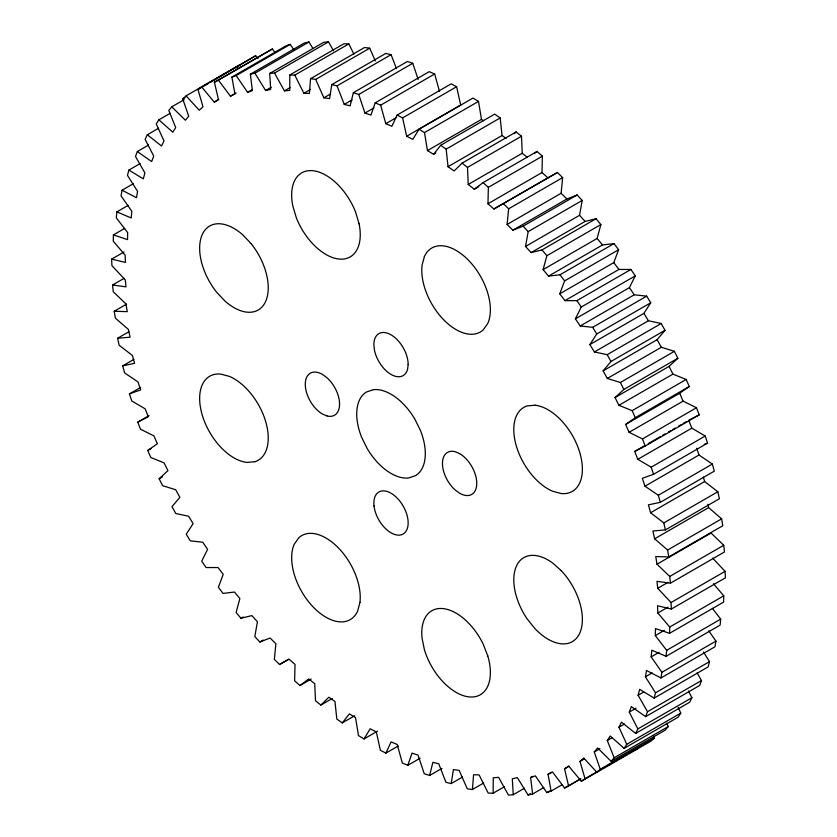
<?xml version="1.0" encoding="UTF-8"?>
<svg xmlns="http://www.w3.org/2000/svg" width="837" height="837" viewBox="0 0 837 837"><rect width="100%" height="100%" fill="white"/><g stroke="black" fill="none" stroke-linecap="round" stroke-linejoin="round"><path stroke-width="1.26" d="M353.915 54.154L348.82 43.922L343.85 43.786L289.832 74.974L289.728 90.375L284.413 90.856L274.505 73.039L269.734 73.457L270.675 89.433L265.622 90.522L254.919 73.185L250.378 74.169L252.366 90.616L247.595 92.321L236.17 75.571L231.891 77.098L234.915 93.911L230.457 96.213L218.384 80.153L214.387 82.225L218.426 99.3L214.314 102.198L201.654 86.922L197.971 89.517L202.993 106.749L199.258 110.222L186.096 95.826L182.748 98.933L188.723 116.228L185.385 120.235L171.805 106.812L168.802 110.411L175.707 127.653L172.778 132.183L158.863 119.817L156.226 123.886L164.01 140.972L161.52 146.004L147.343 134.757L145.104 139.266L153.726 156.09L151.675 161.583L137.331 151.539L135.5 156.467L144.895 172.924L143.305 178.846L128.888 170.068L127.465 175.383L137.582 191.359L136.462 197.689L122.056 190.219L121.051 195.889L131.827 211.301L131.189 217.976L116.887 211.866L116.312 217.861L127.674 232.613L127.517 239.602L113.403 234.894L113.257 241.161L125.142 255.159L125.466 262.42L111.635 259.135L111.917 265.653L125.268 279.893L126.01 286.85L112.545 285.019L113.267 291.736L125.968 303.967L127.245 311.636L114.219 311.259L115.37 318.144L128.364 329.38L130.101 337.185L117.609 338.263L119.168 345.262L132.382 355.443L134.579 363.321L122.683 365.863L124.661 372.936L138 381.986L140.647 389.906L129.421 393.882L131.796 400.986L145.188 408.854L148.254 416.753L137.781 422.151L140.532 429.245L153.893 435.878L157.377 443.725L147.71 450.494L150.827 457.536L164.073 462.892L167.934 470.624L159.135 478.743L162.608 485.68L175.655 489.729L179.882 497.304L172.004 506.709L175.791 513.51L188.566 516.23L193.127 523.606L186.232 534.236L190.323 540.848L202.732 542.219L207.607 549.344L201.717 561.146L206.09 567.538L218.07 567.549L223.217 574.381L218.384 587.271L222.998 593.402L234.475 592.052L239.874 598.549L236.118 612.454L240.951 618.281L251.853 615.593L257.461 621.713L254.814 636.549L259.847 642.031L270.1 638.014L275.886 643.716L274.358 659.389L279.548 664.505L289.089 659.169L295.022 664.432L294.624 680.837L299.939 685.555L311.186 679.058M299.939 685.555L308.717 678.953L314.754 683.724L315.486 700.778L320.895 705.057L328.857 697.221L334.967 701.479L336.819 719.067L342.302 722.886L349.395 713.867L355.526 717.591L358.498 735.597L364.001 738.945L370.184 728.786L376.315 731.957L380.385 750.276L385.878 753.122L391.109 741.896L397.198 744.491L402.335 763.009L407.797 765.332L412.045 753.112L418.05 755.11L424.233 773.712L429.622 775.501L432.855 762.361L438.734 763.742L445.922 782.333L451.206 783.568L453.403 769.59L459.136 770.354L467.287 788.799L472.424 789.49L473.585 774.748L479.12 774.895L488.18 793.078L493.15 793.214L493.265 777.814L498.58 777.332L508.488 795.15L513.248 794.721L524.506 788.224M513.248 794.721L512.307 778.755L517.371 777.657L528.063 794.993L532.604 794.02L530.616 777.573L535.387 775.868L546.812 792.618L551.091 791.091L548.068 774.277L552.525 771.965L564.598 788.035L568.595 785.964L564.567 768.889L568.668 765.991L581.328 781.266L585.011 778.672L579.989 761.429L583.724 757.966L596.886 772.363L600.244 769.255L594.26 751.961L597.597 747.954L611.188 761.377L614.18 757.778L607.275 740.536L610.204 735.995L624.13 748.372L626.756 744.302L618.972 727.217L621.462 722.185L635.639 733.432L637.878 728.912L629.267 712.099L631.318 706.595L645.651 716.639L647.493 711.712L638.097 695.265L639.688 689.332L654.095 698.121L655.517 692.806L645.411 676.819L646.53 670.5L660.927 677.97L661.931 672.299L651.155 656.888L651.803 650.203L666.095 656.313L666.67 650.328L655.308 635.576L655.476 628.587L669.579 633.295L723.597 602.106L723.743 595.839L713.438 583.703M669.579 633.295L669.726 627.028L657.84 613.029L657.516 605.768L671.347 609.043L725.365 577.865L725.083 571.347L712.622 558.059M671.347 609.043L671.065 602.535L657.715 588.296L656.972 581.338L670.437 583.169L669.726 576.452L657.014 564.211L655.737 556.553L668.763 556.919L667.623 550.045L654.618 538.808L652.881 531.003L665.373 529.915L663.814 522.926L650.6 512.746L648.403 504.857L660.299 502.326L658.321 495.253L644.982 486.203L642.335 478.283L653.561 474.307L651.186 467.192L637.794 459.335L634.728 451.425L645.201 446.037L642.45 438.944L629.089 432.31L625.616 424.464L635.273 417.694L632.155 410.653L618.909 405.296L615.049 397.565L623.847 389.446L620.384 382.509L607.327 378.46L603.111 370.875L657.118 339.696L664.996 330.291L661.209 323.49L607.191 354.679L594.416 351.958L589.855 344.582L643.873 313.394L650.767 302.764L646.677 296.152L592.669 327.33L580.25 325.97L575.385 318.845L629.393 287.656L635.283 275.854L630.91 269.462L576.902 300.65L564.912 300.64L559.765 293.808L613.783 262.619L618.616 249.729L614.002 243.598L559.984 274.787L548.507 276.126L543.108 269.629L597.126 238.451L600.882 224.546L596.049 218.719L542.031 249.897L531.129 252.596L525.521 246.476L579.539 215.287L582.186 200.451L577.153 194.969L566.9 198.986L561.114 193.284L562.642 177.611L557.452 172.495L493.893 209.009L487.961 203.757L488.369 187.342L483.054 182.633L474.265 189.235L468.228 184.464L467.496 167.41L462.087 163.131L454.125 170.968L448.025 166.699L446.163 149.122L440.691 145.293L433.597 154.322L427.456 150.597L424.485 132.581L418.981 129.243L412.798 139.392L406.677 136.232L402.597 117.902L397.104 115.067L391.873 126.282L385.794 123.698L380.647 105.169L375.185 102.857L370.937 115.077L364.942 113.079L358.749 94.466L353.371 92.677L350.138 105.828L344.248 104.437L337.06 85.855L331.787 84.61L329.579 98.599L323.846 97.824L315.695 79.389L310.558 78.699L309.397 93.441L303.862 93.294L294.802 75.11L289.832 74.974M557.452 172.495L547.911 177.831L541.978 172.568L542.376 156.163L537.061 151.445L483.054 182.633M712.36 608.321L720.688 619.139L720.113 625.134L666.095 656.313M577.153 194.969L523.146 226.147L512.882 230.175L507.096 224.473L508.634 208.8L503.445 203.684M708.761 630.836L715.949 641.111L714.944 646.781L660.927 677.97M525.521 246.476L528.168 231.64L582.186 200.451M703.467 652.033L709.535 661.617L708.112 666.932L654.095 698.121M543.108 269.629L546.864 255.724L600.882 224.546M697.116 672.854L701.5 680.533L699.669 685.461L645.651 716.639M559.765 293.808L564.598 280.908L618.616 249.729M688.453 691.006L691.896 697.734L689.657 702.243L635.639 733.432M575.385 318.845L581.265 307.043L635.283 275.854M678.179 707.422L680.774 713.114L678.137 717.183L624.13 748.372M589.855 344.582L596.76 333.953L650.767 302.764M666.817 723.137L668.198 726.589L665.195 730.188L611.188 761.377M603.111 370.875L610.979 361.479L664.996 330.291M514.337 133.69L516.105 131.943L521.514 136.222L522.246 153.276L527.279 157.251M236.756 67.745L240.114 64.637L186.096 95.826M653.404 735.597L654.252 738.067L650.904 741.174L581.328 781.266M615.049 397.565L669.066 366.376L677.865 358.257L674.392 351.32L661.345 347.271L657.118 339.696M534.132 153.642L537.061 151.445M258.047 58.6L255.672 55.734L210.349 82.371M635.346 750.078L638.108 748.132M625.616 424.464L679.623 393.275L689.29 386.506L686.173 379.464L672.927 374.108L669.066 366.376M201.654 86.922L255.672 55.734M197.971 89.517L208.099 83.669M182.748 98.933L184.998 97.636M171.805 106.812L184.182 99.666M214.387 82.225L272.402 48.964L274.662 51.978M218.384 80.153L272.402 48.964M231.891 77.098L285.909 45.909L290.188 44.382L293.756 49.613M158.863 119.817L170.11 113.319M236.17 75.571L290.188 44.382M250.378 74.169L304.396 42.98L308.937 42.007L312.944 48.504M147.343 134.757L158.601 128.26M254.919 73.185L308.937 42.007M214.314 102.198L218.813 99.593M230.457 96.213L236.086 92.97M269.734 73.457L323.752 42.279L328.512 41.85L333.471 50.754M137.331 151.539L148.588 145.042M274.505 73.039L328.512 41.85M247.595 92.321L252.094 89.716M265.622 90.522L271.24 87.278M128.888 170.068L140.145 163.571M294.802 75.11L348.82 43.922M284.413 90.856L290.041 87.603M310.558 78.699L364.576 47.51L369.713 48.201L375.321 60.881M122.056 190.219L133.313 183.721M315.695 79.389L369.713 48.201M303.862 93.294L310.611 89.392M331.787 84.61L385.794 53.432L391.078 54.667L396.466 68.613M116.887 211.866L128.134 205.368M337.06 85.855L391.078 54.667M323.846 97.824L330.605 93.932M353.371 92.677L407.378 61.499L412.767 63.288L418.134 79.41M113.403 234.894L124.661 228.396M358.749 94.466L412.767 63.288M344.248 104.437L352.126 99.896M375.185 102.857L429.203 71.668L434.665 73.991L439.467 91.275M111.635 259.135L124.012 251.989M364.942 113.079L373.94 107.879M380.647 105.169L434.665 73.991M397.104 115.067L451.122 83.878L456.615 86.724L460.685 105.043L406.677 136.232M385.794 123.698L395.922 117.85M112.545 285.019L123.803 278.522M402.597 117.902L456.615 86.724M418.981 129.243L472.999 98.055L478.502 101.403L481.474 119.409L483.514 120.654M114.219 311.259L126.596 304.113M424.485 132.581L478.502 101.403M427.456 150.597L481.474 119.409M440.691 145.293L494.698 114.114L500.181 117.933L502.033 135.521L506.103 138.367M433.597 154.322L435.847 153.025M117.609 338.263L128.856 331.766M446.163 149.122L500.181 117.933M448.025 166.699L502.033 135.521M462.087 163.131L516.105 131.943M122.683 365.863L133.941 359.366M467.496 167.41L521.514 136.222M468.228 184.464L522.246 153.276M474.265 189.235L478.764 186.641M129.421 393.882L140.679 387.385M488.369 187.342L542.376 156.163M487.961 203.757L541.978 172.568M493.893 209.009L547.911 177.831M137.781 422.151L149.038 415.654M508.634 208.8L562.642 177.611M507.096 224.473L561.114 193.284M512.882 230.175L566.9 198.986M147.71 450.494L151.089 448.548M531.129 252.596L585.147 221.407L596.049 218.719M159.135 478.743L162.514 476.787M548.507 276.126L602.525 244.948L614.002 243.598M564.912 300.64L618.93 269.451L630.91 269.462M580.25 325.97L634.268 294.781L646.677 296.152M594.416 351.958L648.434 320.77L661.209 323.49M607.327 378.46L661.345 347.271M620.384 382.509L674.392 351.32M623.847 389.446L677.865 358.257M240.951 618.281L243.201 616.984M618.909 405.296L672.927 374.108M632.155 410.653L686.173 379.464M635.273 417.694L689.29 386.506M259.847 642.031L263.216 640.085M629.089 432.31L683.107 401.122L696.468 407.755L699.219 414.849L645.201 446.037M642.45 438.944L696.468 407.755M634.728 451.425L644.856 445.577M648.236 443.631L660.613 436.485M662.862 435.188L665.112 433.89M668.491 431.934L670.74 430.636M672.99 429.339L675.239 428.042M678.619 426.085L680.868 424.788M683.118 423.491L686.486 421.545M279.548 664.505L288.545 659.305M637.794 459.335L691.812 428.146L705.204 436.014L707.579 443.118L653.561 474.307M651.186 467.192L705.204 436.014M644.982 486.203L699 455.014L712.339 464.064L714.317 471.137L660.299 502.326M658.321 495.253L712.339 464.064M650.6 512.746L704.618 481.557L717.832 491.737L719.391 498.737L665.373 529.915M320.895 705.057L332.153 698.56M663.814 522.926L717.832 491.737M654.618 538.808L708.636 507.62L721.63 518.856L722.781 525.741L668.763 556.919M342.302 722.886L354.679 715.74M667.623 550.045L721.63 518.856M657.014 564.211L711.031 533.033L723.733 545.264L724.455 551.981L670.437 583.169M364.001 738.945L377.508 731.151M669.726 576.452L723.733 545.264M657.715 588.296L667.842 582.447M385.878 753.122L398.266 745.976M671.065 602.535L725.083 571.347M657.84 613.029L667.968 607.181M407.797 765.332L420.174 758.186M669.726 627.028L723.743 595.839M655.308 635.576L664.316 630.376M429.622 775.501L441.999 768.356M651.155 656.888L659.033 652.337M666.67 650.328L720.688 619.139M451.206 783.568L462.453 777.071M645.411 676.819L652.159 672.927M661.931 672.299L715.949 641.111M472.424 789.49L483.681 782.993M638.097 695.265L643.726 692.011M655.517 692.806L709.535 661.617M629.267 712.099L636.015 708.196M493.15 793.214L504.408 786.717M530.616 777.573L532.866 776.276M618.972 727.217L624.601 723.974M647.493 711.712L701.5 680.533M548.068 774.277L551.447 772.331M607.275 740.536L611.784 737.931M564.567 768.889L569.066 766.284M594.26 751.961L599.888 748.717M579.989 761.429L584.488 758.835M637.878 728.912L691.896 697.734M528.063 794.993L530.323 793.696M532.604 794.02L543.862 787.523M626.756 744.302L680.774 713.114M546.812 792.618L550.191 790.672M551.091 791.091L562.349 784.593M614.18 757.778L668.198 726.589M564.598 788.035L580.355 778.933M568.595 785.964L580.972 778.818M600.244 769.255L654.252 738.067M585.011 778.672L600.767 769.58M603.017 768.272L616.524 760.477M618.773 759.18L626.651 754.629M628.901 753.331L636.779 748.78M699.219 414.849L688.746 420.247L691.812 428.146M704.21 444.311L707.579 443.118M579.539 215.287L585.147 221.407M523.146 226.147L528.168 231.64M597.126 238.451L602.525 244.948M542.031 249.897L546.864 255.724M613.783 262.619L618.93 269.451M559.984 274.787L564.598 280.908M629.393 287.656L634.268 294.781M576.902 300.65L581.265 307.043M643.873 313.394L648.434 320.77M592.669 327.33L596.76 333.953M607.191 354.679L610.979 361.479M679.623 393.275L683.107 401.122M696.729 448.224L699 455.014M703.362 477.059L704.618 481.557M707.893 504.282L708.636 507.62M408.163 364.513L407.577 369.305A24.252 13.999 60 0 1 391.015 374.411A24.252 13.999 60 0 1 374.453 350.18L373.867 344.718A24.252 13.999 60 0 1 391.015 334.81A24.252 13.999 60 0 1 408.163 364.513M424.39 256.561L422.068 265.214A48.504 27.998 60 0 0 442.951 319.023A48.504 27.998 60 0 0 483.284 329.83L487.762 323.459A48.504 27.998 60 0 0 469.201 260.998A48.504 27.998 60 0 0 424.39 256.561M359.952 602.42L357.64 611.073A48.504 27.998 60 0 1 312.829 606.626A48.504 27.998 60 0 1 294.268 544.176L298.746 537.804A48.504 27.998 60 0 1 339.079 548.612A48.504 27.998 60 0 1 359.952 602.42M373.448 389.665L366.418 392.019A48.504 27.998 60 0 0 361.563 437.102L367.108 448.412A48.504 27.998 60 0 0 408.582 477.969L415.602 475.615A48.504 27.998 60 0 0 420.467 430.532L414.911 419.222A48.504 27.998 60 0 0 373.448 389.665M534.958 405.213L527.205 405.903A48.504 27.998 60 0 0 516.398 446.236A48.504 27.998 60 0 0 552.556 491.225L561.208 493.537A48.504 27.998 60 0 0 579.769 452.514A48.504 27.998 60 0 0 534.958 405.213M254.825 461.731L247.072 462.422A48.504 27.998 60 0 1 202.261 415.121A48.504 27.998 60 0 1 220.822 374.097L229.464 376.409A48.504 27.998 60 0 1 265.632 421.398A48.504 27.998 60 0 1 254.825 461.731M459.607 453.612L455.161 451.729A24.252 13.999 60 0 0 442.459 463.52A24.252 13.999 60 0 0 455.161 489.98L459.607 493.213A24.252 13.999 60 0 0 476.755 483.315A24.252 13.999 60 0 0 459.607 453.612M326.859 415.905L322.423 414.012A24.252 13.999 60 0 1 305.275 384.319A24.252 13.999 60 0 1 322.423 374.411L326.859 377.654A24.252 13.999 60 0 1 339.571 404.114A24.252 13.999 60 0 1 326.859 415.905M561.208 570.614L552.556 562.945A48.504 27.998 60 0 0 516.398 566.178A48.504 27.998 60 0 0 527.205 618.982L534.958 628.629A48.504 27.998 60 0 0 579.769 633.075A48.504 27.998 60 0 0 561.208 570.614M251.09 243.609L242.824 234.883A48.504 27.998 60 0 0 202.261 234.559A48.504 27.998 60 0 0 216.793 292.406L225.069 301.132A48.504 27.998 60 0 0 265.632 301.456A48.504 27.998 60 0 0 251.09 243.609M487.762 655.884L483.284 644.344A48.504 27.998 60 0 0 442.951 608.583A48.504 27.998 60 0 0 422.068 638.286L424.39 649.606A48.504 27.998 60 0 0 469.201 696.907A48.504 27.998 60 0 0 487.762 655.884M359.083 223.761L355.652 212.232A48.504 27.998 60 0 0 312.829 170.717A48.504 27.998 60 0 0 292.824 206.007L296.256 217.536A48.504 27.998 60 0 0 339.079 259.051A48.504 27.998 60 0 0 359.083 223.761M374.024 505.935A24.252 13.999 60 0 0 401.551 534.717A24.252 13.999 60 0 0 397.46 498.392A24.252 13.999 60 0 0 374.024 505.935"/></g></svg>
